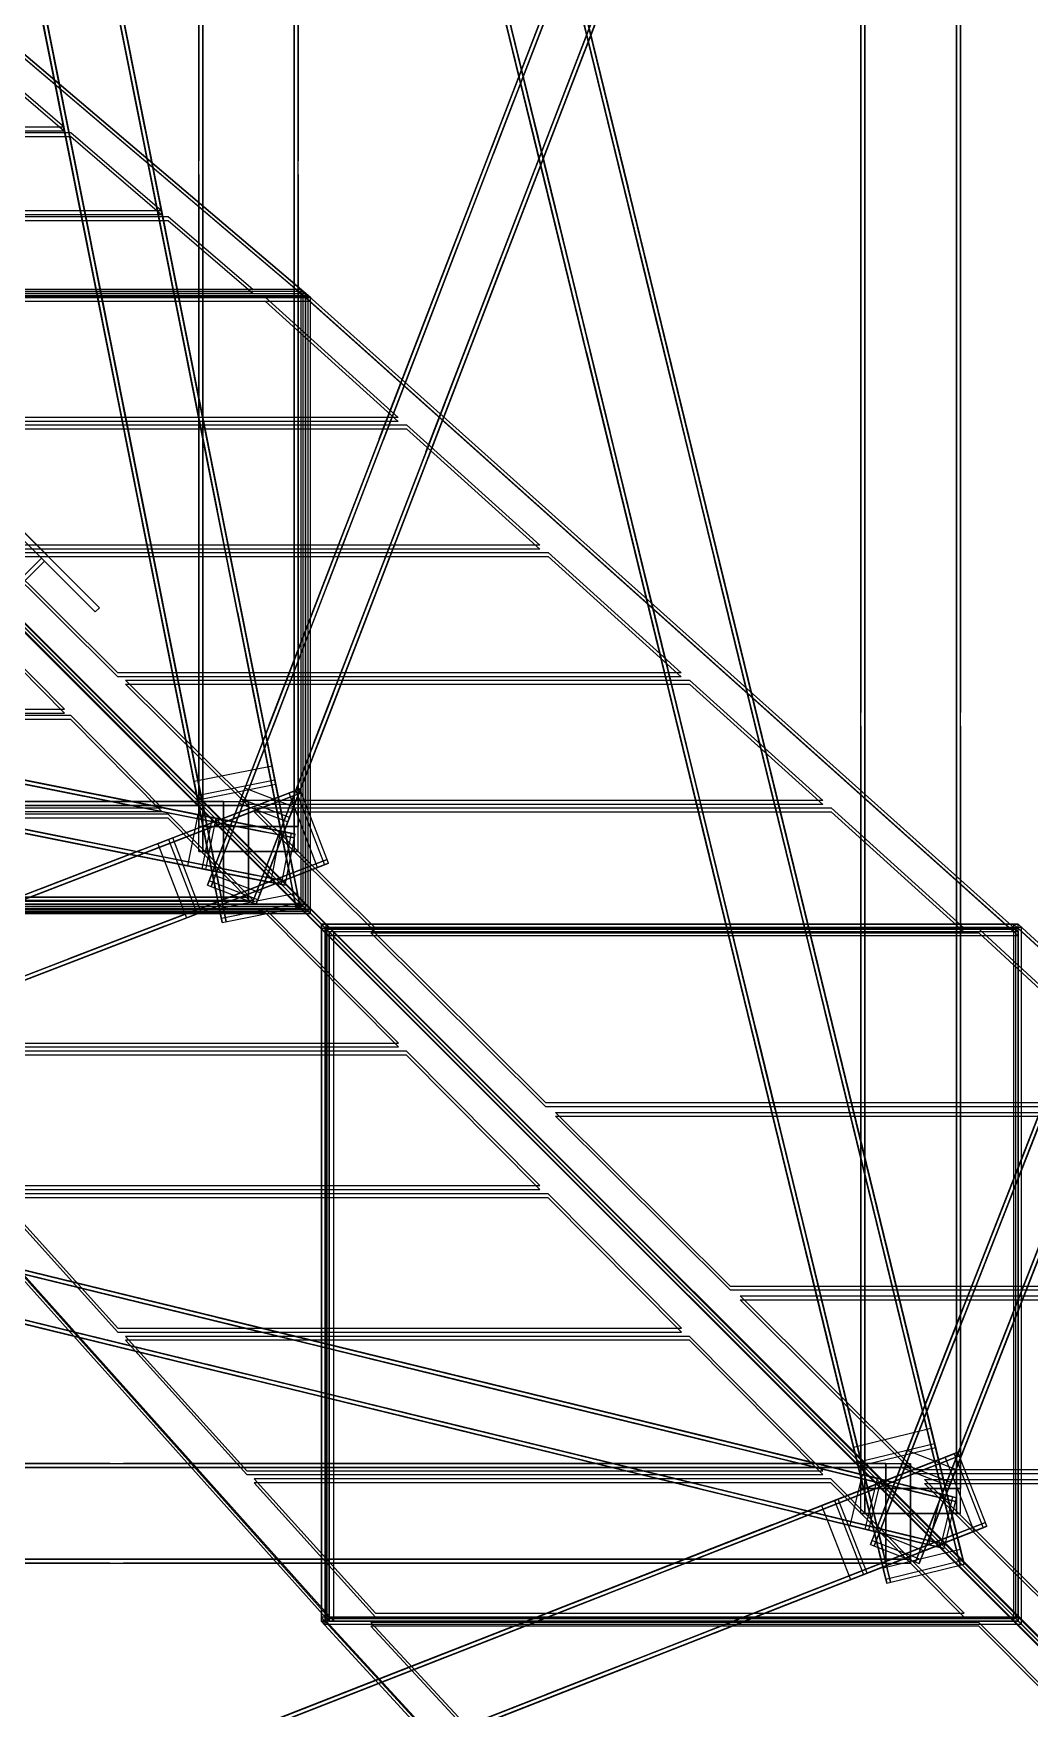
# Model space of a CAD drawing. Header units: millimetres. Extents: x -52000 to 48850, y -48850 to 51750.
# Drawn here: x 15635 to 19641, y -19948 to -13210 of the extents above; entities that cross this region are included whole.
import ezdxf

# ---------------------------------------------------------------- set-up
doc = ezdxf.new("R2010")
doc.units = ezdxf.units.MM
doc.layers.add('D-STR-STRC', color=7, linetype='Continuous', lineweight=25)

msp = doc.modelspace()

# ---------------------------------------------------------------- linework, layer by layer
at = {"layer": 'D-STR-STRC'}
for points in [[(18963.1, -19163.1), (18963.1, 19163.1)], [(19363.1, -19163.1), (19363.1, 19163.1)], [(16300, -16500), (16300, 16500)], [(16700, -16500), (16700, 16500)], [(16606.2, -16213.9), (14781.5, -7051.6)], [(16609.3, -16229.8), (14784.7, -7067.5)], [(16292.3, -16276.4), (14467.7, -7114.1)], [(16295.5, -16292.3), (14470.8, -7130)], [(16704.5, -16707.7), (14879.8, -7545.4)], [(16390.7, -16770.2), (14566, -7607.9)], [(16707.7, -16723.6), (14883, -7561.3)], [(16393.8, -16786.1), (14569.2, -7623.8)], [(19259.4, -18882.7), (16596.3, -7969.6)], [(19263.1, -18897.9), (16600, -7984.8)], [(18948.5, -18958.6), (16285.4, -8045.5)], [(18952.2, -18973.7), (16289.1, -8060.6)], [(19374, -19352.5), (16710.9, -8439.4)], [(19377.7, -19367.7), (16714.6, -8454.5)], [(19063.2, -19428.4), (16400, -8515.2)], [(19066.9, -19443.5), (16403.7, -8530.4)], [(19125.5, -9387.1), (16462.3, -16305.6)], [(19131.8, -9370.6), (16468.7, -16289.1)], [(19321.4, -9462.6), (16658.3, -16381)], [(19327.8, -9446.1), (16664.7, -16364.5)], [(19004.8, -9700.5), (16341.7, -16619)], [(18998.5, -9717), (16335.3, -16635.5)], [(19194.5, -9792.5), (16531.3, -16710.9)], [(19200.8, -9776), (16537.7, -16694.4)], [(22262.6, -10965.5), (19123.2, -18977.3)], [(22268.7, -10949.9), (19129.3, -18961.8)], [(22458.1, -11042.1), (19318.7, -19053.9)], [(22464.2, -11026.5), (19324.8, -19038.4)], [(22140.9, -11276), (19001.5, -19287.9)], [(22147, -11260.5), (19007.6, -19272.3)], [(22336.4, -11352.6), (19197, -19364.5)], [(22342.5, -11337.1), (19203.1, -19349)], [(16729.6, -14271.8), (15540.4, -13260.9)], [(16749.6, -14271.8), (15560.4, -13260.9)], [(16823.6, -16823.6), (14256.3, -14256.3)], [(16843.6, -16823.6), (14276.3, -14256.3)], [(19577.2, -16823.6), (16709.9, -14256.3)], [(16719.9, -14247.8), (16711.3, -14240.5)], [(16740.3, -14266.9), (16729.2, -14257)], [(19597.2, -16823.6), (16729.9, -14256.3)], [(16748.9, -14272.5), (16740.3, -14265.2)], [(16353.3, -16363.7), (7190.9, -14539.1)], [(16369.2, -16366.9), (7206.9, -14542.2)], [(16671.8, -16427.2), (7509.5, -14602.5)], [(16687.8, -16430.3), (7525.4, -14605.7)], [(16312.2, -16569.7), (7149.9, -14745)], [(16328.2, -16572.8), (7165.8, -14748.2)], [(16630.8, -16633.1), (7468.5, -14808.5)], [(16646.7, -16636.3), (7484.4, -14811.6)], [(16729.6, -16749.6), (15540.4, -15560.4)], [(16749.6, -16749.6), (15560.4, -15560.4)], [(16606.2, -16213.9), (16594.8, -16156.7)], [(16292.3, -16276.4), (16280.9, -16219.2)], [(-16500, -16300), (16500, -16300)], [(9771.5, -18918.6), (16689.9, -16255.4)], [(9788, -18912.2), (16706.4, -16249.1)], [(16400, -16300), (16500, -16300)], [(16485.5, -16245.4), (16468.7, -16289.1)], [(16662.8, -16265.9), (16706.4, -16249.1)], [(19028.9, -19022.3), (8115.8, -16359.2)], [(19044.1, -19026), (8130.9, -16362.9)], [(16353.3, -16363.7), (16296, -16352.3)], [(16681.5, -16320.8), (16664.7, -16364.5)], [(19332, -19096.3), (8418.9, -16433.1)], [(19347.1, -19100), (8434, -16436.8)], [(16300, -16500), (16300, -16400)], [(16687.8, -16430.3), (16630.5, -16418.9)], [(16700, -16500), (16700, -16400)], [(9260.2, -19115.4), (16178.6, -16452.3)], [(9276.7, -19109.1), (16195.1, -16445.9)], [(16134.9, -16469.1), (16178.6, -16452.3)], [(18979.1, -19226.3), (8066, -16563.2)], [(18994.3, -19230), (8081.1, -16566.9)], [(9886.5, -19217.2), (16804.9, -16554.1)], [(9903, -19210.9), (16821.4, -16547.7)], [(16312.2, -16569.7), (16255, -16558.3)], [(16777.7, -16564.5), (16821.4, -16547.7)], [(19282.2, -19300.3), (8369.1, -16637.1)], [(19297.4, -19304), (8384.2, -16640.8)], [(16352.2, -16591.8), (16335.3, -16635.5)], [(16646.7, -16636.3), (16589.5, -16624.9)], [(-16500, -16700), (16500, -16700)], [(16400, -16700), (16500, -16700)], [(16548.1, -16667.2), (16531.3, -16710.9)], [(16707.7, -16723.6), (16696.3, -16666.4)], [(9375.1, -19414), (16293.6, -16750.9)], [(9391.6, -19407.7), (16310.1, -16744.6)], [(16823.6, -19597.2), (14256.3, -16729.9)], [(16843.6, -19597.2), (14276.3, -16729.9)], [(16249.9, -16767.7), (16293.6, -16750.9)], [(16393.8, -16786.1), (16382.4, -16728.9)], [(19577.2, -19597.2), (16709.9, -16729.9)], [(16719.9, -16719.9), (16711.3, -16711.3)], [(16740.3, -16740.3), (16729.2, -16729.2)], [(19597.2, -19597.2), (16729.9, -16729.9)], [(16748.9, -16748.9), (16740.3, -16740.3)], [(19745.7, -19745.7), (16792.8, -16792.8)], [(16806.4, -16806.4), (16793.5, -16793.5)], [(19765.7, -19745.7), (16812.8, -16792.8)], [(16824.3, -16824.3), (16814.4, -16814.4)], [(22789, -19745.7), (19576.1, -16792.8)], [(19596.5, -16824.3), (19585.5, -16814.4)], [(19609.4, -16806.4), (19595.4, -16793.5)], [(22809, -19745.7), (19596.1, -16792.8)], [(19259.4, -18882.7), (19244.6, -18821.9)], [(11325.8, -22062.3), (19337.7, -18922.9)], [(11341.4, -22056.2), (19353.2, -18916.8)], [(18948.5, -18958.6), (18933.7, -18897.8)], [(19149.4, -18910.4), (19129.3, -18961.8)], [(19301.8, -18936.9), (19353.2, -18916.8)], [(-19163.1, -18963.1), (19163.1, -18963.1)], [(19063.1, -18963.1), (19163.1, -18963.1)], [(19344.9, -18987), (19324.8, -19038.4)], [(18963.1, -19163.1), (18963.1, -19063.1)], [(19028.9, -19022.3), (18968.1, -19007.5)], [(19363.1, -19163.1), (19363.1, -19063.1)], [(10844.5, -22250.9), (18856.3, -19111.5)], [(10860, -22244.9), (18871.8, -19105.4)], [(18804.9, -19131.7), (18856.3, -19111.5)], [(19347.1, -19100), (19286.3, -19085.1)], [(11442.6, -22360.3), (19454.4, -19220.8)], [(11458.1, -22354.2), (19470, -19214.7)], [(18979.1, -19226.3), (18918.3, -19211.5)], [(19021.6, -19236.5), (19001.5, -19287.9)], [(19418.6, -19234.9), (19470, -19214.7)], [(19217.1, -19313.1), (19197, -19364.5)], [(19297.4, -19304), (19236.6, -19289.1)], [(19377.7, -19367.7), (19362.9, -19306.9)], [(-19163.1, -19363.1), (19163.1, -19363.1)], [(10976.7, -22542.8), (18988.6, -19403.4)], [(19066.9, -19443.5), (19052, -19382.7)], [(19063.1, -19363.1), (19163.1, -19363.1)], [(10961.2, -22548.9), (18973.1, -19409.5)], [(18921.7, -19429.6), (18973.1, -19409.5)], [(19745.7, -22809), (16792.8, -19596.1)], [(16806.4, -19609.4), (16793.5, -19595.4)], [(19765.7, -22809), (16812.8, -19596.1)], [(16824.3, -19596.5), (16814.4, -19585.5)], [(22789, -22809), (19576.1, -19596.1)], [(19596.5, -19596.5), (19585.5, -19585.5)], [(19609.4, -19609.4), (19595.4, -19595.4)], [(22809, -22809), (19596.1, -19596.1)]]:
    msp.add_lwpolyline(points, dxfattribs=at)
for points in [[(18979.1, -19163.1), (18979.1, -19163.1), (18979.1, 19163.1), (18979.1, 19163.1)], [(19347.1, -19163.1), (19347.1, -19163.1), (19347.1, 19163.1), (19347.1, 19163.1)], [(16316, -16500), (16316, -16500), (16316, 16500), (16316, 16500)], [(16684, -16500), (16684, -16500), (16684, 16500), (16684, 16500)], [(16692, -16726.7), (16590.5, -16217), (14765.8, -7054.7), (14867.3, -7564.4)], [(16707.7, -16723.6), (16606.2, -16213.9), (14781.5, -7051.6), (14883, -7561.3)], [(16393.8, -16786.1), (16292.3, -16276.4), (14467.7, -7114.1), (14569.2, -7623.8)], [(16409.5, -16783), (16308, -16273.3), (14483.4, -7110.9), (14584.9, -7620.7)], [(19362.2, -19371.5), (19243.9, -18886.5), (16580.7, -7973.4), (16699.1, -8458.3)], [(19377.7, -19367.7), (19259.4, -18882.7), (16596.3, -7969.6), (16714.6, -8454.5)], [(19066.9, -19443.5), (18948.5, -18958.6), (16285.4, -8045.5), (16403.7, -8530.4)], [(19082.4, -19439.7), (18964.1, -18954.8), (16300.9, -8041.7), (16419.3, -8526.6)], [(19131.8, -9370.6), (18998.5, -9717), (16335.3, -16635.5), (16468.7, -16289.1)], [(19146.7, -9376.4), (19013.4, -9722.8), (16350.3, -16641.2), (16483.6, -16294.8)], [(19312.9, -9440.3), (19179.5, -9786.7), (16516.4, -16705.2), (16649.7, -16358.8)], [(19327.8, -9446.1), (19194.5, -9792.5), (16531.3, -16710.9), (16664.7, -16364.5)], [(22268.7, -10949.9), (22140.9, -11276), (19001.5, -19287.9), (19129.3, -18961.8)], [(22283.6, -10955.8), (22155.8, -11281.9), (19016.4, -19293.7), (19144.2, -18967.6)], [(16300, -13722.5), (16300, -13722.5), (16300, -11027.5), (16300, -11027.5)], [(16316, -13722.5), (16316, -13722.5), (16316, -11027.5), (16316, -11027.5)], [(16684, -13722.5), (16684, -13722.5), (16684, -11027.5), (16684, -11027.5)], [(16700, -13722.5), (16700, -13722.5), (16700, -11027.5), (16700, -11027.5)], [(22449.3, -11020.7), (22321.5, -11346.8), (19182.1, -19358.6), (19309.9, -19032.6)], [(22464.2, -11026.5), (22336.4, -11352.6), (19197, -19364.5), (19324.8, -19038.4)], [(15769, -13648.6), (15687.3, -13238.4), (15546.7, -12532.1)], [(15784.7, -13645.4), (15703, -13235.3), (15562.4, -12529)], [(16067.1, -13589.2), (15985.5, -13179), (15844.8, -12472.7)], [(16069.2, -13599.3), (15928.5, -12893), (15846.8, -12482.8)], [(16082.8, -13586.1), (16001.2, -13175.9), (15860.5, -12469.6)], [(16084.8, -13596.1), (15944.2, -12889.9), (15862.5, -12479.7)], [(15771, -13658.6), (15630.4, -12952.4), (15548.7, -12542.2)], [(15786.7, -13655.5), (15646, -12949.2), (15564.4, -12539.1)], [(18010.8, -13833.8), (17915.6, -13443.5), (17708.5, -12594.9)], [(18026.4, -13830), (17931.1, -13439.8), (17724.1, -12591.1)], [(18028, -13836.7), (17820.9, -12988.1), (17725.7, -12597.9)], [(17715.5, -13905.8), (17620.3, -13515.6), (17413.2, -12667)], [(17731, -13902), (17635.8, -13511.8), (17428.7, -12663.2)], [(18012.5, -13840.5), (17805.4, -12991.9), (17710.2, -12601.7)], [(17717.1, -13912.6), (17510.1, -13064), (17414.8, -12673.7)], [(17732.7, -13908.8), (17525.6, -13060.2), (17430.4, -12669.9)], [(18963.1, -15941.8), (18963.1, -15941.8), (18963.1, -12802.9), (18963.1, -12802.9)], [(18979.1, -15941.8), (18979.1, -15941.8), (18979.1, -12802.9), (18979.1, -12802.9)], [(19347.1, -15941.8), (19347.1, -15941.8), (19347.1, -12802.9), (19347.1, -12802.9)], [(19363.1, -15941.8), (19363.1, -15941.8), (19363.1, -12802.9), (19363.1, -12802.9)], [(17768.6, -12912), (17675, -13155.3), (17469.9, -13688.1)], [(17775.4, -12894.5), (17570.2, -13427.4), (17476.6, -13670.7)], [(17783.6, -12917.7), (17689.9, -13161), (17484.8, -13693.9)], [(17790.3, -12900.3), (17585.2, -13433.1), (17491.5, -13676.4)], [(17949.7, -12981.7), (17856, -13225), (17650.9, -13757.8)], [(17956.4, -12964.2), (17751.3, -13497.1), (17657.6, -13740.4)], [(17964.6, -12987.4), (17871, -13230.7), (17665.8, -13763.6)], [(17971.3, -12970), (17766.2, -13502.8), (17672.6, -13746.1)], [(16749.6, -14271.8), (14271.8, -14271.8), (13260.9, -13260.9), (15560.4, -13260.9)], [(15759.4, -13586.9), (13771.4, -13586.9), (13452, -13271.9), (15393.1, -13271.9)], [(16219.2, -14352.7), (16137.5, -13942.6), (15996.9, -13236.3)], [(16221.2, -14362.8), (16080.6, -13656.5), (15998.9, -13246.3)], [(16234.9, -14349.6), (16153.2, -13939.4), (16012.6, -13233.1)], [(16236.9, -14359.7), (16096.2, -13653.4), (16014.6, -13243.2)], [(16749.6, -14287.6), (14271.8, -14287.6), (13260.9, -13276.8), (15560.4, -13276.8)], [(15759.4, -13602.8), (13771.4, -13602.8), (13452, -13287.8), (15393.1, -13287.8)], [(15921.1, -14412.1), (15839.4, -14001.9), (15698.7, -13295.6)], [(15923.1, -14422.2), (15782.4, -13715.9), (15700.7, -13305.7)], [(15936.7, -14409), (15855.1, -13998.8), (15714.4, -13292.5)], [(15938.8, -14419), (15798.1, -13712.8), (15716.4, -13302.6)], [(17553.4, -13471.1), (17348.3, -14003.9), (17254.7, -14247.2)], [(17546.7, -13488.5), (17453.1, -13731.8), (17247.9, -14264.7)], [(17561.6, -13494.3), (17468, -13737.6), (17262.9, -14270.4)], [(17568.4, -13476.8), (17363.2, -14009.7), (17269.6, -14253)], [(17734.5, -13540.7), (17529.4, -14073.6), (17435.7, -14316.9)], [(18232.8, -14743.2), (18137.5, -14353), (17930.4, -13504.3)], [(18234.4, -14749.9), (18027.3, -13901.3), (17932.1, -13511.1)], [(18248.3, -14739.4), (18153.1, -14349.2), (17946, -13500.5)], [(18249.9, -14746.1), (18042.9, -13897.5), (17947.6, -13507.3)], [(16151.1, -13923.8), (14113, -13923.8), (13793.6, -13608.8), (15784.9, -13608.8)], [(17727.8, -13558.2), (17634.1, -13801.5), (17429, -14334.4)], [(17742.7, -13564), (17649, -13807.3), (17443.9, -14340.1)], [(17749.4, -13546.5), (17544.3, -14079.4), (17450.6, -14322.7)], [(17937.4, -14815.3), (17842.2, -14425), (17635.1, -13576.4)], [(17939.1, -14822), (17732, -13973.4), (17636.8, -13583.2)], [(17953, -14811.5), (17857.7, -14421.2), (17650.7, -13572.6)], [(17954.6, -14818.2), (17747.5, -13969.6), (17652.3, -13579.4)], [(16151.1, -13939.7), (14113, -13939.7), (13793.6, -13624.7), (15784.9, -13624.7)], [(16300, -16400), (16300, -16400), (16300, -13777.5), (16300, -13777.5)], [(16316, -16400), (16316, -16400), (16316, -13777.5), (16316, -13777.5)], [(16684, -16400), (16684, -16400), (16684, -13777.5), (16684, -13777.5)], [(16700, -16400), (16700, -16400), (16700, -13777.5), (16700, -13777.5)], [(16518.5, -14239.8), (14433.3, -14239.8), (14135.2, -13945.8), (16176.6, -13945.8)], [(16518.5, -14255.6), (14433.3, -14255.6), (14135.2, -13961.7), (16176.6, -13961.7)], [(16371.3, -15116.2), (16289.6, -14706.1), (16148.9, -13999.8)], [(16373.3, -15126.3), (16232.6, -14420), (16150.9, -14009.9)], [(16386.9, -15113.1), (16305.3, -14703), (16164.6, -13996.7)], [(16389, -15123.2), (16248.3, -14416.9), (16166.6, -14006.7)], [(15463.1, -15116.9), (15666.8, -15320.6), (14588, -14241.8), (14384.2, -14038)], [(15900.1, -15520), (15480, -15099.9), (14401.2, -14021), (14821.3, -14441.1)], [(16073.1, -15175.6), (15991.4, -14765.5), (15850.8, -14059.2)], [(16075.1, -15185.7), (15934.5, -14479.4), (15852.8, -14069.2)], [(16088.8, -15172.5), (16007.1, -14762.3), (15866.5, -14056)], [(16090.8, -15182.6), (15950.2, -14476.3), (15868.5, -14066.1)], [(17324.8, -14065.1), (17231.1, -14308.4), (17026, -14841.2)], [(17331.5, -14047.6), (17126.4, -14580.5), (17032.7, -14823.8)], [(17339.7, -14070.8), (17246.1, -14314.1), (17040.9, -14847)], [(17346.4, -14053.3), (17141.3, -14586.2), (17047.7, -14829.5)], [(17505.8, -14134.7), (17412.2, -14378), (17207.1, -14910.9)], [(17512.6, -14117.3), (17307.4, -14650.1), (17213.8, -14893.4)], [(17520.8, -14140.5), (17427.1, -14383.8), (17222, -14916.7)], [(17527.5, -14123), (17322.4, -14655.9), (17228.7, -14899.2)], [(16711.3, -16711.3), (16711.3, -14240.5), (14240.5, -14240.5), (14240.5, -16711.3)], [(15666.8, -15320.6), (15320.6, -15666.8), (14241.8, -14588), (14588, -14241.8)], [(16719.9, -16719.9), (16719.9, -14247.8), (14247.8, -14247.8), (14247.8, -16719.9)], [(15333.2, -15679.4), (15679.4, -15333.2), (14600.5, -14254.3), (14254.3, -14600.5)], [(19597.2, -16823.6), (16823.6, -16823.6), (14256.3, -14256.3), (16729.9, -14256.3)], [(19597.2, -16839.3), (16823.6, -16839.3), (14256.3, -14272), (16729.9, -14272)], [(16729.2, -16729.2), (16729.2, -14257), (14257, -14257), (14257, -16729.2)], [(16740.3, -16740.3), (16740.3, -14265.2), (14265.2, -14265.2), (14265.2, -16740.3)], [(16740.3, -16740.3), (16740.3, -14266.9), (14266.9, -14266.9), (14266.9, -16740.3)], [(16748.9, -16748.9), (16748.9, -14272.5), (14272.5, -14272.5), (14272.5, -16748.9)], [(17102.5, -14754.8), (14939.1, -14754.8), (14451.3, -14271.1), (16566.4, -14271.1)], [(15679.4, -15333.2), (15883.1, -15536.9), (14804.3, -14458.1), (14600.5, -14254.3)], [(16729.9, -16729.9), (16729.9, -14256.3), (16709.9, -14256.3), (16709.9, -16729.9)], [(16749.6, -16749.6), (16749.6, -14271.8), (16729.6, -14271.8), (16729.6, -16749.6)], [(17102.5, -14770.6), (14939.1, -14770.6), (14451.3, -14286.9), (16566.4, -14286.9)], [(18454.7, -15652.6), (18359.5, -15262.4), (18152.4, -14413.8)], [(18470.2, -15648.8), (18375, -15258.6), (18167.9, -14410)], [(18471.9, -15655.6), (18264.8, -14806.9), (18169.6, -14416.7)], [(15883.1, -15536.9), (15900.1, -15520), (14821.3, -14441.1), (14804.3, -14458.1)], [(18159.4, -15724.7), (18064.1, -15334.5), (17857, -14485.8)], [(18174.9, -15720.9), (18079.7, -15330.7), (17872.6, -14482)], [(18456.3, -15659.4), (18249.2, -14810.7), (18154, -14420.5)], [(16687.8, -16430.3), (16353.3, -16363.7), (7190.9, -14539.1), (7525.4, -14605.7)], [(18161, -15731.4), (17953.9, -14882.8), (17858.7, -14492.6)], [(18176.5, -15727.6), (17969.5, -14879), (17874.2, -14488.8)], [(16684.6, -16446), (16350.1, -16379.4), (7187.8, -14554.8), (7522.3, -14621.4)], [(17102.9, -14641.6), (17009.2, -14884.9), (16804.1, -15417.8)], [(17109.6, -14624.1), (16904.5, -15157), (16810.8, -15400.3)], [(17117.8, -14647.3), (17024.1, -14890.6), (16819, -15423.5)], [(17124.5, -14629.9), (16919.4, -15162.7), (16825.7, -15406)], [(16646.7, -16636.3), (16312.2, -16569.7), (7149.9, -14745), (7484.4, -14811.6)], [(16649.9, -16620.6), (16315.4, -16554), (7153, -14729.3), (7487.5, -14795.9)], [(17283.9, -14711.3), (17190.2, -14954.6), (16985.1, -15487.4)], [(17290.6, -14693.8), (17085.5, -15226.7), (16991.9, -15470)], [(17298.8, -14717), (17205.2, -14960.3), (17000.1, -15493.2)], [(17305.6, -14699.6), (17100.4, -15232.4), (17006.8, -15475.7)], [(17671.6, -15268.3), (15456.9, -15268.3), (14969.1, -14784.6), (17135.5, -14784.6)], [(17671.6, -15284.1), (15456.9, -15284.1), (14969.1, -14800.4), (17135.5, -14800.4)], [(16225.2, -15939.1), (16143.5, -15529), (16002.8, -14822.7)], [(16240.9, -15936), (16159.2, -15525.9), (16018.5, -14819.6)], [(16523.3, -15879.8), (16441.6, -15469.6), (16301, -14763.3)], [(16525.3, -15889.9), (16384.7, -15183.6), (16303, -14773.4)], [(16539, -15876.6), (16457.3, -15466.5), (16316.7, -14760.2)], [(16541, -15886.7), (16400.4, -15180.4), (16318.7, -14770.3)], [(16227.2, -15949.2), (16086.5, -15242.9), (16004.8, -14832.8)], [(16242.9, -15946.1), (16102.2, -15239.8), (16020.5, -14829.7)], [(15099.9, -15480), (15520, -15900.1), (15536.9, -15883.1), (15333.2, -15679.4), (15679.4, -15333.2), (15883.1, -15536.9), (15900.1, -15520), (15480, -15099.9), (15463.1, -15116.9), (15666.8, -15320.6), (15320.6, -15666.8), (15116.9, -15463.1)], [(16880.9, -15218.1), (16787.3, -15461.4), (16582.2, -15994.3)], [(16887.6, -15200.7), (16682.5, -15733.5), (16588.9, -15976.8)], [(16895.9, -15223.9), (16802.2, -15467.2), (16597.1, -16000)], [(16902.6, -15206.4), (16697.5, -15739.3), (16603.8, -15982.6)], [(17062, -15287.8), (16968.3, -15531.1), (16763.2, -16064)], [(17068.7, -15270.4), (16863.6, -15803.2), (16769.9, -16046.5)], [(17076.9, -15293.6), (16983.3, -15536.9), (16778.1, -16069.7)], [(17083.6, -15276.1), (16878.5, -15809), (16784.9, -16052.3)], [(18240.7, -15781.8), (15974.7, -15781.8), (15486.9, -15298.1), (17704.6, -15298.1)], [(18240.7, -15797.5), (15974.7, -15797.5), (15486.9, -15313.8), (17704.6, -15313.8)], [(18676.6, -16562.1), (18581.4, -16171.8), (18374.3, -15323.2)], [(18678.3, -16568.8), (18471.2, -15720.2), (18375.9, -15329.9)], [(18692.2, -16558.3), (18596.9, -16168), (18389.8, -15319.4)], [(18693.8, -16565), (18486.7, -15716.4), (18391.5, -15326.1)], [(18381.3, -16634.1), (18286.1, -16243.9), (18079, -15395.3)], [(18382.9, -16640.9), (18175.8, -15792.2), (18080.6, -15402)], [(18396.8, -16630.3), (18301.6, -16240.1), (18094.5, -15391.5)], [(18398.5, -16637.1), (18191.4, -15788.4), (18096.2, -15398.2)], [(14271.8, -16733.8), (16749.6, -16733.8), (15560.4, -15544.5), (13260.9, -15544.5)], [(14271.8, -16749.6), (16749.6, -16749.6), (15560.4, -15560.4), (13260.9, -15560.4)], [(13771.4, -15928.1), (15759.4, -15928.1), (15393.1, -15557.4), (13452, -15557.4)], [(16667.1, -16601.8), (16585.4, -16191.6), (16453, -15526.8)], [(16669.1, -16611.9), (16536.7, -15947.1), (16455, -15536.9)], [(16682.8, -16598.7), (16601.1, -16188.5), (16468.7, -15523.7)], [(16684.8, -16608.8), (16552.4, -15944), (16470.7, -15533.8)], [(13771.4, -15943.9), (15759.4, -15943.9), (15393.1, -15573.2), (13452, -15573.2)], [(16369, -16661.2), (16287.3, -16251), (16154.9, -15586.2)], [(16371, -16671.3), (16238.6, -16006.5), (16156.9, -15596.3)], [(16384.6, -16658.1), (16303, -16247.9), (16170.6, -15583.1)], [(16386.7, -16668.1), (16254.3, -16003.3), (16172.6, -15593.2)], [(18809.8, -16295.2), (16492.6, -16295.2), (16004.7, -15811.5), (18273.7, -15811.5)], [(18809.8, -16311), (16492.6, -16311), (16004.7, -15827.3), (18273.7, -15827.3)], [(16659, -15794.7), (16565.3, -16038), (16372.4, -16539.2)], [(16665.7, -15777.2), (16472.8, -16278.4), (16379.1, -16521.7)], [(16673.9, -15800.4), (16580.3, -16043.7), (16387.3, -16544.9)], [(16680.7, -15782.9), (16487.7, -16284.1), (16394.1, -16527.4)], [(16840, -15864.4), (16746.4, -16107.7), (16553.5, -16608.9)], [(16846.8, -15846.9), (16653.8, -16348.1), (16560.2, -16591.4)], [(16855, -15870.1), (16761.3, -16113.4), (16568.4, -16614.6)], [(16861.7, -15852.6), (16668.8, -16353.8), (16575.1, -16597.1)], [(14113, -16324.5), (16151.2, -16324.5), (15784.8, -15953.8), (13793.6, -15953.8)], [(14113, -16340.3), (16151.2, -16340.3), (15784.8, -15969.6), (13793.6, -15969.6)], [(18963.1, -19063.1), (18963.1, -19063.1), (18963.1, -15996.8), (18963.1, -15996.8)], [(18979.1, -19063.1), (18979.1, -19063.1), (18979.1, -15996.8), (18979.1, -15996.8)], [(19347.1, -19063.1), (19347.1, -19063.1), (19347.1, -15996.8), (19347.1, -15996.8)], [(19363.1, -19063.1), (19363.1, -19063.1), (19363.1, -15996.8), (19363.1, -15996.8)], [(15837.7, -16277.4), (15602.7, -16230.6), (14896.4, -16089.9)], [(15840.8, -16261.7), (15605.8, -16214.9), (14899.6, -16074.2)], [(15847.8, -16279.4), (15141.5, -16138.7), (14906.5, -16091.9)], [(15850.9, -16263.7), (15144.6, -16123), (14909.6, -16076.2)], [(16382.4, -16728.9), (16696.3, -16666.4), (16594.8, -16156.7), (16280.9, -16219.2)], [(16562.8, -16405.4), (16327.9, -16358.7), (15663.1, -16226.3)], [(16572.9, -16407.5), (15908.1, -16275.1), (15673.2, -16228.3)], [(16295.5, -16292.3), (16609.3, -16229.8), (16606.2, -16213.9), (16292.3, -16276.4)], [(16393.8, -16786.1), (16707.7, -16723.6), (16606.2, -16213.9), (16292.3, -16276.4)], [(18898.5, -17471.5), (18803.3, -17081.3), (18596.2, -16232.6)], [(18914.1, -17467.7), (18818.9, -17077.5), (18611.8, -16228.8)], [(18915.7, -17474.4), (18708.6, -16625.8), (18613.4, -16235.6)], [(9260.2, -19115.4), (9788, -18912.2), (16706.4, -16249.1), (16178.6, -16452.3)], [(9265.9, -19130.3), (9793.8, -18927.2), (16712.2, -16264), (16184.3, -16467.2)], [(13777.5, -16300), (13777.5, -16300), (16400, -16300), (16400, -16300)], [(15799.8, -16467.6), (15564.8, -16420.8), (14858.5, -16280.2)], [(15802.9, -16451.9), (15568, -16405.1), (14861.7, -16264.5)], [(15809.9, -16469.6), (15103.6, -16329), (14868.6, -16282.2)], [(15813, -16453.9), (15106.7, -16313.3), (14871.7, -16266.5)], [(16559.7, -16421.1), (16324.8, -16374.4), (15660, -16242)], [(15666.7, -16649.3), (16167.9, -16456.4), (16592.7, -16292.9)], [(16569.8, -16423.1), (15905, -16290.8), (15670, -16244)], [(15684.2, -16642.6), (16108.9, -16479.1), (16610.1, -16286.2)], [(15689.9, -16657.5), (16114.7, -16494), (16615.9, -16301.1)], [(16134.9, -16469.1), (16249.9, -16767.7), (16777.7, -16564.5), (16662.8, -16265.9)], [(16178.6, -16452.3), (16293.6, -16750.9), (16821.4, -16547.7), (16706.4, -16249.1)], [(16664.7, -16364.5), (16468.7, -16289.1), (16335.3, -16635.5), (16531.3, -16710.9)], [(16681.5, -16320.8), (16485.5, -16245.4), (16352.2, -16591.8), (16548.1, -16667.2)], [(16400, -16300), (16400, -16700), (16400, -16700), (16400, -16300)], [(16664.7, -16364.5), (16468.7, -16289.1), (16462.3, -16305.6), (16658.3, -16381)], [(16500, -16300), (16500, -16700), (16500, -16700), (16500, -16300)], [(16689.9, -16255.4), (16804.9, -16554.1), (16821.4, -16547.7), (16706.4, -16249.1)], [(18603.2, -17543.6), (18508, -17153.3), (18300.9, -16304.7)], [(18618.8, -17539.8), (18523.5, -17149.5), (18316.4, -16300.9)], [(18900.2, -17478.2), (18693.1, -16629.6), (18597.9, -16239.4)], [(-16500, -16316), (-16500, -16316), (16500, -16316), (16500, -16316)], [(19347.1, -19100), (19028.9, -19022.3), (8115.8, -16359.2), (8434, -16436.8)], [(13777.5, -16316), (13777.5, -16316), (16400, -16316), (16400, -16316)], [(14433.3, -16696.1), (16518.5, -16696.1), (16176.6, -16350.2), (14135.2, -16350.2)], [(14433.3, -16712), (16518.5, -16712), (16176.6, -16366.1), (14135.2, -16366.1)], [(15672.5, -16664.2), (16173.7, -16471.3), (16598.4, -16307.8)], [(16589.5, -16624.9), (16630.5, -16418.9), (16296, -16352.3), (16255, -16558.3)], [(16328.2, -16572.8), (16369.2, -16366.9), (16353.3, -16363.7), (16312.2, -16569.7)], [(16646.7, -16636.3), (16687.8, -16430.3), (16353.3, -16363.7), (16312.2, -16569.7)], [(19378.9, -16808.7), (17010.4, -16808.7), (16522.6, -16325), (18842.8, -16325)], [(19378.9, -16824.5), (17010.4, -16824.5), (16522.6, -16340.8), (18842.8, -16340.8)], [(18604.9, -17550.3), (18397.8, -16701.7), (18302.5, -16311.4)], [(18620.4, -17546.5), (18413.3, -16697.9), (18318.1, -16307.6)], [(19343.4, -19115.5), (19025.1, -19037.8), (8112, -16374.7), (8430.2, -16452.4)], [(16521.8, -16611.4), (16286.9, -16564.6), (15622.1, -16432.2)], [(16524.9, -16595.7), (16290, -16548.9), (15625.2, -16416.5)], [(16531.9, -16613.4), (15867.1, -16481), (15632.2, -16434.2)], [(16535, -16597.7), (15870.2, -16465.3), (15635.3, -16418.5)], [(16300, -16400), (16700, -16400), (16700, -16400), (16300, -16400)], [(16646.7, -16636.3), (16687.8, -16430.3), (16671.8, -16427.2), (16630.8, -16633.1)], [(15090.2, -16871.2), (15623, -16666.1), (16047.8, -16502.6)], [(15107.6, -16864.5), (15532.4, -16701), (16065.3, -16495.9)], [(16178.6, -16452.3), (16293.6, -16750.9), (16310.1, -16744.6), (16195.1, -16445.9)], [(16300, -16500), (16700, -16500), (16700, -16500), (16300, -16500)], [(19297.4, -19304), (18979.1, -19226.3), (8066, -16563.2), (8384.2, -16640.8)], [(19301.2, -19288.4), (18982.9, -19210.8), (8069.8, -16547.6), (8388, -16625.3)], [(9369.4, -19399.1), (9897.2, -19195.9), (16815.7, -16532.8), (16287.8, -16736)], [(9375.1, -19414), (9903, -19210.9), (16821.4, -16547.7), (16293.6, -16750.9)], [(15095.9, -16886.2), (15628.8, -16681.1), (16053.5, -16517.6)], [(15113.4, -16879.5), (15538.1, -16716), (16071, -16510.8)], [(15793.4, -16926.3), (16218.1, -16762.8), (16719.3, -16569.9)], [(15775.9, -16933), (16277.1, -16740.1), (16701.9, -16576.6)], [(15781.7, -16948), (16282.9, -16755), (16707.6, -16591.5)], [(15799.1, -16941.2), (16223.9, -16777.7), (16725.1, -16584.8)], [(16537.7, -16694.4), (16341.7, -16619), (16335.3, -16635.5), (16531.3, -16710.9)], [(-16500, -16684), (-16500, -16684), (16500, -16684), (16500, -16684)], [(13777.5, -16684), (13777.5, -16684), (16400, -16684), (16400, -16684)], [(13777.5, -16700), (13777.5, -16700), (16400, -16700), (16400, -16700)], [(16393.8, -16786.1), (16707.7, -16723.6), (16704.5, -16707.7), (16390.7, -16770.2)], [(16823.6, -19581.5), (19597.2, -19581.5), (16729.9, -16714.2), (14256.3, -16714.2)], [(16823.6, -19597.2), (19597.2, -19597.2), (16729.9, -16729.9), (14256.3, -16729.9)], [(14939.1, -17271.1), (17102.6, -17271.1), (16566.3, -16730.8), (14451.2, -16730.8)], [(14939.1, -17286.8), (17102.6, -17286.8), (16566.3, -16746.5), (14451.2, -16746.5)], [(15199.4, -17154.9), (15732.3, -16949.8), (16157, -16786.3)], [(15205.1, -17169.9), (15738, -16964.8), (16162.7, -16801.3)], [(15216.9, -17148.2), (15641.6, -16984.7), (16174.5, -16779.6)], [(15222.6, -17163.2), (15647.3, -16999.7), (16180.2, -16794.5)], [(16792.8, -16792.8), (16792.8, -19596.1), (16812.8, -19596.1), (16812.8, -16792.8)], [(22809, -19745.7), (19745.7, -19745.7), (16792.8, -16792.8), (19596.1, -16792.8)], [(22809, -19761.3), (19745.7, -19761.3), (16792.8, -16808.4), (19596.1, -16808.4)], [(19595.4, -19595.4), (19595.4, -16793.5), (16793.5, -16793.5), (16793.5, -19595.4)], [(19609.4, -19609.4), (19609.4, -16806.4), (16806.4, -16806.4), (16806.4, -19609.4)], [(19585.5, -19585.5), (19585.5, -16814.4), (16814.4, -16814.4), (16814.4, -19585.5)], [(16823.6, -16823.6), (16823.6, -19597.2), (16843.6, -19597.2), (16843.6, -16823.6)], [(19596.5, -19596.5), (19596.5, -16824.3), (16824.3, -16824.3), (16824.3, -19596.5)], [(20194.2, -17511.7), (17695.8, -17511.7), (16992.2, -16812.1), (19437, -16812.1)], [(20194.2, -17527.3), (17695.8, -17527.3), (16992.2, -16827.7), (19437, -16827.7)], [(19596.1, -19596.1), (19596.1, -16792.8), (19576.1, -16792.8), (19576.1, -19596.1)], [(19597.2, -19597.2), (19597.2, -16823.6), (19577.2, -16823.6), (19577.2, -19597.2)], [(19882.7, -17038.9), (19793, -17268), (19551.5, -17884.2)], [(19887.3, -17027.1), (19645.9, -17643.4), (19556.1, -17872.4)], [(19897.6, -17044.8), (19807.9, -17273.8), (19566.4, -17890.1)], [(19902.2, -17033), (19660.8, -17649.2), (19571, -17878.3)], [(19120.5, -18380.9), (19025.2, -17990.7), (18818.2, -17142.1)], [(19122.1, -18387.6), (18915, -17539), (18819.8, -17148.8)], [(19136, -18377.1), (19040.8, -17986.9), (18833.7, -17138.3)], [(19137.7, -18383.9), (18930.6, -17535.2), (18835.3, -17145)], [(18825.1, -18453), (18729.9, -18062.8), (18522.8, -17214.1)], [(18826.8, -18459.7), (18619.7, -17611.1), (18524.5, -17220.9)], [(18840.7, -18449.2), (18745.5, -18059), (18538.4, -17210.3)], [(18842.3, -18455.9), (18635.2, -17607.3), (18540, -17217.1)], [(15457, -17844.6), (17671.7, -17844.6), (17135.4, -17304.2), (14969, -17304.2)], [(15457, -17860.3), (17671.7, -17860.3), (17135.4, -17319.9), (14969, -17319.9)], [(20993.3, -18249.9), (18438.1, -18249.9), (17734.6, -17550.3), (20236, -17550.3)], [(20993.3, -18265.5), (18438.1, -18265.5), (17734.6, -17565.9), (20236, -17565.9)], [(19621.1, -17706.6), (19531.4, -17935.6), (19289.9, -18551.9)], [(19625.7, -17694.8), (19384.2, -18311), (19294.5, -18540.1)], [(19636, -17712.4), (19546.2, -17941.5), (19304.8, -18557.7)], [(19640.6, -17700.6), (19399.1, -18316.9), (19309.4, -18545.9)], [(19801.7, -17777.4), (19712, -18006.4), (19470.5, -18622.7)], [(19806.4, -17765.6), (19564.9, -18381.8), (19475.1, -18610.9)], [(19816.6, -17783.2), (19726.9, -18012.3), (19485.4, -18628.5)], [(19821.3, -17771.4), (19579.8, -18387.7), (19490, -18616.7)], [(15974.8, -18418), (18240.8, -18418), (17704.5, -17877.7), (15486.9, -17877.7)], [(15974.8, -18433.8), (18240.8, -18433.8), (17704.5, -17893.4), (15486.9, -17893.4)], [(19331.6, -19246.3), (19236.4, -18856), (19040.1, -18051.5)], [(19347.2, -19242.5), (19252, -18852.2), (19055.6, -18047.7)], [(19348.8, -19249.2), (19152.5, -18444.7), (19057.3, -18054.4)], [(19036.3, -19318.3), (18941.1, -18928.1), (18744.7, -18123.6)], [(19051.9, -19314.5), (18956.6, -18924.3), (18760.3, -18119.8)], [(19333.3, -19253), (19137, -18448.4), (19041.7, -18058.2)], [(16533.9, -18429.9), (16310.4, -18375.4), (15461.8, -18168.3)], [(16537.7, -18414.4), (16314.2, -18359.8), (15465.6, -18152.7)], [(16540.7, -18431.6), (15692.1, -18224.5), (15468.5, -18169.9)], [(16544.5, -18416), (15695.8, -18208.9), (15472.3, -18154.4)], [(19038, -19325.1), (18841.6, -18520.5), (18746.4, -18130.3)], [(19053.5, -19321.3), (18857.2, -18516.7), (18761.9, -18126.5)], [(21792.3, -18988.1), (19180.5, -18988.1), (18477, -18288.5), (21035.1, -18288.5)], [(21792.3, -19003.7), (19180.5, -19003.7), (18477, -18304.2), (21035.1, -18304.2)], [(16488, -18618.4), (16264.4, -18563.8), (15415.8, -18356.7)], [(16491.7, -18602.8), (16268.2, -18548.3), (15419.6, -18341.2)], [(16494.7, -18620), (15646.1, -18412.9), (15422.5, -18358.4)], [(16498.5, -18604.5), (15649.9, -18397.4), (15426.3, -18342.8)], [(17443.4, -18651.8), (17219.8, -18597.3), (16371.2, -18390.2)], [(17447.2, -18636.3), (17223.6, -18581.8), (16375, -18374.7)], [(17450.1, -18653.5), (16601.5, -18446.4), (16378, -18391.9)], [(17453.9, -18637.9), (16605.3, -18430.9), (16381.7, -18376.3)], [(19359.5, -18374.3), (19269.7, -18603.3), (19042.8, -19182.3)], [(19364.1, -18362.4), (19137.2, -18941.4), (19047.5, -19170.5)], [(19374.4, -18380.1), (19284.6, -18609.1), (19057.7, -19188.1)], [(19379, -18368.3), (19152.1, -18947.3), (19062.4, -19176.3)], [(16492.6, -18991.5), (18809.9, -18991.5), (18273.6, -18451.2), (16004.7, -18451.2)], [(19540.1, -18445), (19450.4, -18674.1), (19223.5, -19253.1)], [(19544.7, -18433.2), (19317.9, -19012.2), (19228.1, -19241.3)], [(19555, -18450.9), (19465.3, -18679.9), (19238.4, -19258.9)], [(19559.6, -18439.1), (19332.7, -19018.1), (19243, -19247.1)], [(16492.6, -19007.2), (18809.9, -19007.2), (18273.6, -18466.9), (16004.7, -18466.9)], [(17397.4, -18840.3), (17173.9, -18785.8), (16325.2, -18578.7)], [(17401.2, -18824.8), (17177.6, -18770.2), (16329, -18563.1)], [(17404.1, -18842), (16555.5, -18634.9), (16332, -18580.3)], [(17407.9, -18826.4), (16559.3, -18619.3), (16335.8, -18564.8)], [(18352.8, -18873.8), (18129.3, -18819.2), (17280.6, -18612.1)], [(18356.6, -18858.2), (18133.1, -18803.7), (17284.4, -18596.6)], [(18359.5, -18875.4), (17510.9, -18668.3), (17287.4, -18613.8)], [(18363.3, -18859.9), (17514.7, -18652.8), (17291.2, -18598.2)], [(18310.6, -19046.7), (18087.1, -18992.2), (17238.4, -18785.1)], [(18317.3, -19048.3), (17468.7, -18841.3), (17245.2, -18786.7)], [(18306.8, -19062.2), (18083.3, -19007.7), (17234.6, -18800.6)], [(18313.5, -19063.9), (17464.9, -18856.8), (17241.4, -18802.2)], [(19218.1, -19084.9), (18994.6, -19030.4), (18190.1, -18834.1)], [(19221.9, -19069.4), (18998.4, -19014.9), (18193.9, -18818.5)], [(19224.9, -19086.6), (18420.3, -18890.3), (18196.8, -18835.7)], [(19228.7, -19071), (18424.1, -18874.7), (18200.6, -18820.2)], [(19052, -19382.7), (19362.9, -19306.9), (19244.6, -18821.9), (18933.7, -18897.8)], [(10844.5, -22250.9), (11341.4, -22056.2), (19353.2, -18916.8), (18856.3, -19111.5)], [(10850.3, -22265.8), (11347.2, -22071.1), (19359, -18931.7), (18862.1, -19126.4)], [(18856.3, -19111.5), (18973.1, -19409.5), (19470, -19214.7), (19353.2, -18916.8)], [(18952.2, -18973.7), (19263.1, -18897.9), (19259.4, -18882.7), (18948.5, -18958.6)], [(19066.9, -19443.5), (19377.7, -19367.7), (19259.4, -18882.7), (18948.5, -18958.6)], [(19344.9, -18987), (19149.4, -18910.4), (19021.6, -19236.5), (19217.1, -19313.1)], [(19337.7, -18922.9), (19454.4, -19220.8), (19470, -19214.7), (19353.2, -18916.8)], [(-19163.1, -18979.1), (-19163.1, -18979.1), (19163.1, -18979.1), (19163.1, -18979.1)], [(12802.9, -18963.1), (12802.9, -18963.1), (15941.8, -18963.1), (15941.8, -18963.1)], [(12802.9, -18979.1), (12802.9, -18979.1), (15941.8, -18979.1), (15941.8, -18979.1)], [(15996.8, -18963.1), (15996.8, -18963.1), (19063.1, -18963.1), (19063.1, -18963.1)], [(15996.8, -18979.1), (15996.8, -18979.1), (19063.1, -18979.1), (19063.1, -18979.1)], [(18257, -19346.4), (18836, -19119.5), (19235.8, -18962.8)], [(18262.8, -19361.3), (18841.8, -19134.4), (19241.7, -18977.7)], [(18268.8, -19341.7), (18668.6, -19185.1), (19247.6, -18958.2)], [(18274.6, -19356.6), (18674.5, -19200), (19253.5, -18973.1)], [(18804.9, -19131.7), (18921.7, -19429.6), (19418.6, -19234.9), (19301.8, -18936.9)], [(19324.8, -19038.4), (19129.3, -18961.8), (19001.5, -19287.9), (19197, -19364.5)], [(19063.1, -18963.1), (19063.1, -19363.1), (19063.1, -19363.1), (19063.1, -18963.1)], [(19324.8, -19038.4), (19129.3, -18961.8), (19123.2, -18977.3), (19318.7, -19053.9)], [(19163.1, -18963.1), (19163.1, -19363.1), (19163.1, -19363.1), (19163.1, -18963.1)], [(17010.5, -19565), (19379, -19565), (18842.7, -19024.6), (16522.5, -19024.6)], [(17010.5, -19580.7), (19379, -19580.7), (18842.7, -19040.3), (16522.5, -19040.3)], [(19172.2, -19273.4), (18948.6, -19218.9), (18144.1, -19022.5)], [(19175.9, -19257.9), (18952.4, -19203.3), (18147.9, -19007)], [(19178.9, -19275.1), (18374.3, -19078.7), (18150.8, -19024.2)], [(19182.7, -19259.5), (18378.1, -19063.2), (18154.6, -19008.6)], [(19236.6, -19289.1), (19286.3, -19085.1), (18968.1, -19007.5), (18918.3, -19211.5)], [(18963.1, -19063.1), (19363.1, -19063.1), (19363.1, -19063.1), (18963.1, -19063.1)], [(18994.3, -19230), (19044.1, -19026), (19028.9, -19022.3), (18979.1, -19226.3)], [(19297.4, -19304), (19347.1, -19100), (19028.9, -19022.3), (18979.1, -19226.3)], [(22591.4, -19726.3), (19922.9, -19726.3), (19219.4, -19026.8), (21834.1, -19026.8)], [(22591.4, -19741.9), (19922.9, -19741.9), (19219.4, -19042.4), (21834.1, -19042.4)], [(18856.3, -19111.5), (18973.1, -19409.5), (18988.6, -19403.4), (18871.8, -19105.4)], [(19297.4, -19304), (19347.1, -19100), (19332, -19096.3), (19282.2, -19300.3)], [(10955.4, -22534), (11452.3, -22339.3), (19464.1, -19199.9), (18967.2, -19394.6)], [(18963.1, -19163.1), (19363.1, -19163.1), (19363.1, -19163.1), (18963.1, -19163.1)], [(10961.2, -22548.9), (11458.1, -22354.2), (19470, -19214.7), (18973.1, -19409.5)], [(17589.3, -19608), (18205.6, -19366.5), (18605.4, -19209.8)], [(17595.2, -19622.9), (18211.4, -19381.4), (18611.3, -19224.7)], [(17601.1, -19603.4), (18001, -19446.7), (18617.2, -19205.2)], [(17607, -19618.3), (18006.8, -19461.6), (18623.1, -19220.1)], [(18367.9, -19629.4), (18946.9, -19402.5), (19346.7, -19245.8)], [(18373.7, -19644.3), (18952.7, -19417.4), (19352.6, -19260.7)], [(18379.7, -19624.8), (18779.5, -19468.1), (19358.5, -19241.2)], [(18385.5, -19639.7), (18785.4, -19483), (19364.4, -19256.1)], [(19203.1, -19349), (19007.6, -19272.3), (19001.5, -19287.9), (19197, -19364.5)], [(-19163.1, -19347.1), (-19163.1, -19347.1), (19163.1, -19347.1), (19163.1, -19347.1)], [(12802.9, -19347.1), (12802.9, -19347.1), (15941.8, -19347.1), (15941.8, -19347.1)], [(12802.9, -19363.1), (12802.9, -19363.1), (15941.8, -19363.1), (15941.8, -19363.1)], [(15996.8, -19347.1), (15996.8, -19347.1), (19063.1, -19347.1), (19063.1, -19347.1)], [(15996.8, -19363.1), (15996.8, -19363.1), (19063.1, -19363.1), (19063.1, -19363.1)], [(19066.9, -19443.5), (19377.7, -19367.7), (19374, -19352.5), (19063.2, -19428.4)], [(16921.7, -19869.6), (17537.9, -19628.1), (17937.8, -19471.4)], [(16933.5, -19865), (17333.3, -19708.3), (17949.6, -19466.8)], [(16927.5, -19884.5), (17543.8, -19643), (17943.6, -19486.3)], [(16939.3, -19879.9), (17339.2, -19723.2), (17955.4, -19481.7)], [(17700.2, -19891), (18316.5, -19649.5), (18716.3, -19492.9)], [(17706.1, -19905.9), (18322.3, -19664.4), (18722.2, -19507.8)], [(17712, -19886.4), (18111.9, -19729.7), (18728.1, -19488.2)], [(17717.9, -19901.3), (18117.7, -19744.6), (18734, -19503.1)], [(19745.7, -22793.4), (22809, -22793.4), (19596.1, -19580.6), (16792.8, -19580.6)], [(19745.7, -22809), (22809, -22809), (19596.1, -19596.1), (16792.8, -19596.1)], [(17695.8, -20362.8), (20194.3, -20362.8), (19436.9, -19601.5), (16992.1, -19601.5)], [(17695.8, -20378.4), (20194.3, -20378.4), (19436.9, -19617), (16992.1, -19617)], [(16254, -20131.2), (16870.3, -19889.7), (17270.1, -19733.1)], [(16265.8, -20126.6), (16665.7, -19969.9), (17281.9, -19728.4)], [(16259.8, -20146.1), (16876.1, -19904.6), (17276, -19748)], [(16271.7, -20141.5), (16671.5, -19984.8), (17287.8, -19743.3)], [(17032.6, -20152.6), (17648.8, -19911.2), (18048.7, -19754.5)], [(17038.4, -20167.5), (17654.7, -19926.1), (18054.5, -19769.4)], [(17044.4, -20148), (17444.2, -19991.3), (18060.5, -19749.9)], [(17050.2, -20162.9), (17450.1, -20006.2), (18066.3, -19764.8)]]:
    msp.add_lwpolyline(points, close=True, dxfattribs=at)

doc.saveas('drawing.dxf')
